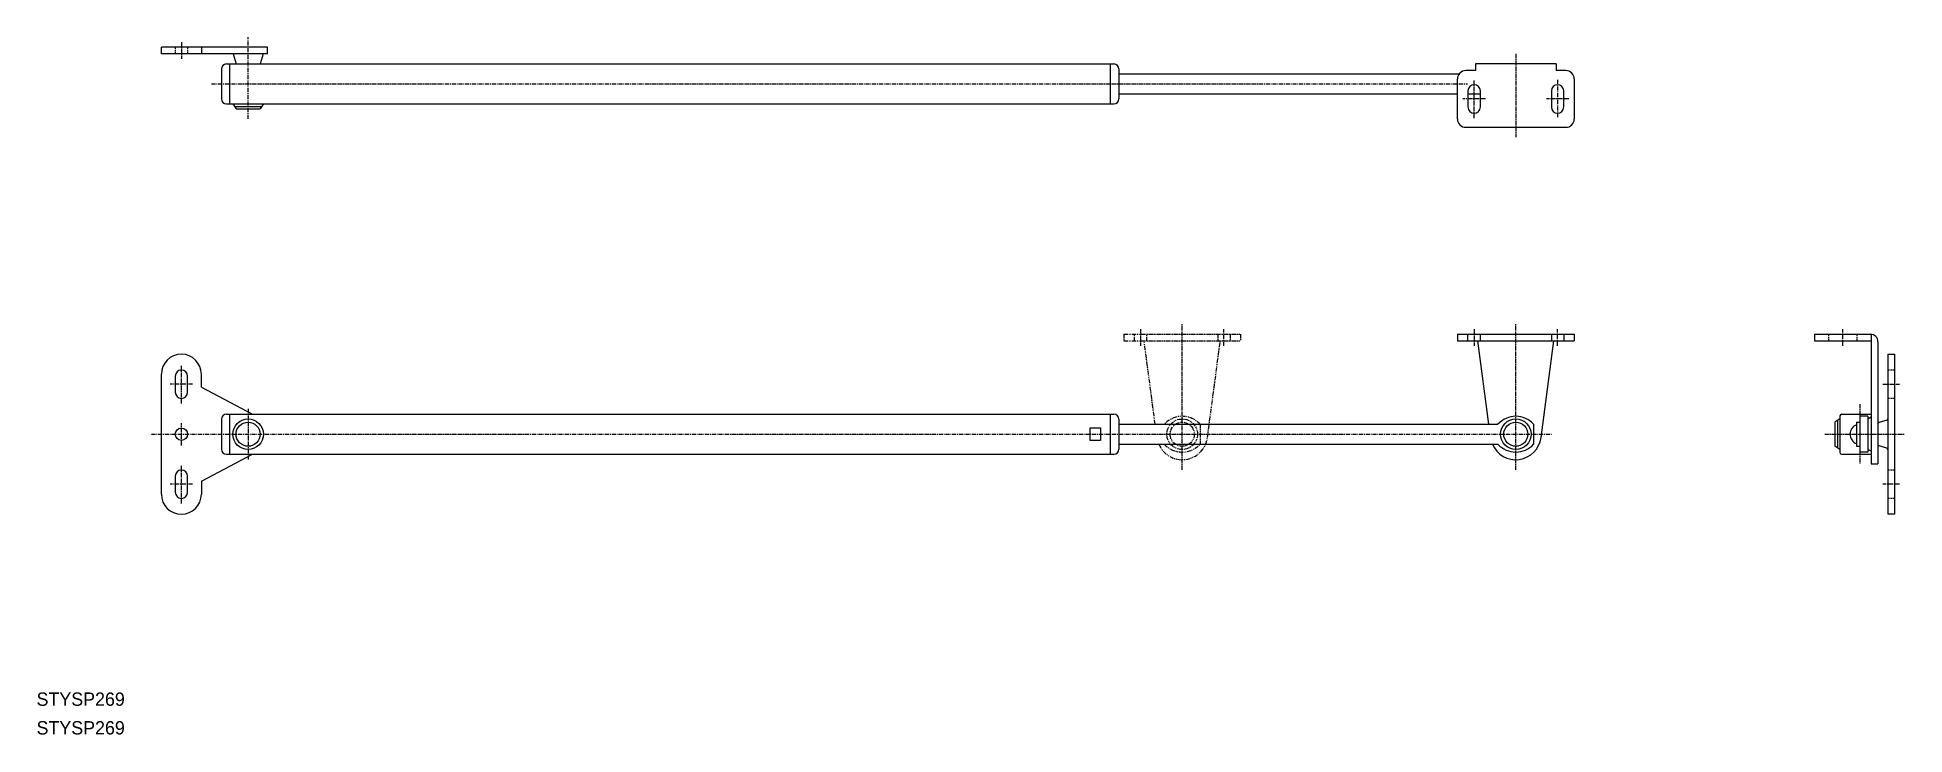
# Model space of a CAD drawing. Extents: x 0 to 560, y 0 to 209.
import ezdxf

# ---------------------------------------------------------------- set-up
doc = ezdxf.new("R2010")
doc.units = 0
for name, pattern in [('CENTER', [2, 1.25, -0.25, 0.25, -0.25]), ('DASHED', [0.75, 0.5, -0.25]), ('PHANTOM', [2.5, 1.25, -0.25, 0.25, -0.25, 0.25, -0.25])]:
    doc.linetypes.add(name, pattern=pattern)
doc.layers.get('0').update_dxf_attribs({"linetype": 'CONTINUOUS'})
doc.layers.add('CENTER', color=1, linetype='CENTER')

msp = doc.modelspace()

# ---------------------------------------------------------------- linework, layer by layer
at = {"color": 7, "linetype": 'CONTINUOUS'}
for p, q in [((69.24, 206.14), (37.42, 206.14)), ((37.42, 204.14), (37.42, 206.14)), ((69.24, 204.14), (37.42, 204.14)), ((49.42, 206.14), (49.42, 204.14)), ((58.95, 204.14), (59.88, 201.14)), ((67.93, 204.14), (67, 201.14)), ((69.24, 204.14), (69.24, 206.14)), ((55.44, 199.64), (55.44, 190.64)), ((56.94, 201.14), (322.94, 201.14)), ((57.98, 189.14), (57.98, 201.14)), ((321.9, 189.14), (321.9, 201.14)), ((324.44, 199.64), (324.44, 190.64)), ((324.44, 198.14), (426.44, 198.14)), ((425.94, 184.64), (425.94, 196.64)), ((431.34, 199.14), (428.44, 199.14)), ((455.54, 201.14), (431.34, 201.14)), ((431.34, 201.14), (431.34, 199.14)), ((455.54, 201.14), (455.54, 199.14)), ((458.44, 199.14), (455.54, 199.14)), ((460.94, 196.64), (460.94, 184.64)), ((324.44, 192.14), (425.94, 192.14)), ((429.09, 193.04), (429.09, 188.24)), ((429.09, 192.14), (432.79, 192.14)), ((430.94, 194.89), (430.94, 194.89)), ((432.79, 188.24), (432.79, 193.04)), ((454.09, 193.04), (454.09, 188.24)), ((457.79, 188.24), (457.79, 193.04)), ((56.94, 189.14), (322.94, 189.14)), ((58.86, 189.14), (59.82, 187.64)), ((59.34, 188.39), (67.54, 188.39)), ((59.82, 187.64), (67.06, 187.64)), ((68.02, 189.14), (67.06, 187.64)), ((430.94, 186.39), (430.94, 186.39)), ((428.44, 182.14), (458.44, 182.14)), ((425.92, 120.08), (460.92, 120.08)), ((425.92, 120.08), (425.92, 118.08)), ((425.92, 118.08), (460.92, 118.08)), ((435.32, 93.08), (432, 118.08)), ((450.99, 89.05), (454.84, 118.08)), ((460.92, 120.08), (460.92, 118.08)), ((532.98, 120.08), (549.73, 120.08)), ((532.98, 120.08), (532.98, 118.08)), ((532.98, 118.08), (549.98, 118.08)), ((549.98, 120.07), (549.98, 81.21)), ((551.98, 117.83), (551.98, 81.21)), ((554.98, 114.08), (554.98, 66.08)), ((554.98, 114.08), (556.98, 114.08)), ((556.98, 114.08), (556.98, 66.08)), ((37.42, 72.08), (37.42, 108.08)), ((41.57, 107.48), (41.57, 102.68)), ((45.27, 102.68), (45.27, 107.48)), ((49.42, 104.2), (49.42, 108.08)), ((49.42, 104.2), (64.73, 96.08)), ((56.92, 96.08), (322.92, 96.08)), ((57.96, 84.08), (57.96, 96.08)), ((321.88, 84.08), (321.88, 96.08)), ((540.58, 95.58), (540.58, 84.58)), ((541.08, 96.08), (549.98, 96.08)), ((548.98, 95.45), (546.58, 95.45)), ((546.58, 95.45), (546.58, 84.71)), ((548.98, 95.45), (548.98, 84.71)), ((549.98, 95.21), (548.98, 94.63)), ((55.42, 94.58), (55.42, 85.58)), ((315.88, 92), (318.95, 92)), ((315.88, 88.16), (315.88, 92)), ((318.95, 92), (318.95, 88.16)), ((324.42, 94.58), (324.42, 85.58)), ((324.42, 93.08), (438.07, 93.08)), ((448.77, 93.08), (448.77, 87.08)), ((540.58, 94.66), (539.08, 93.7)), ((539.08, 93.7), (539.08, 86.46)), ((539.83, 94.18), (539.83, 85.98)), ((545.58, 93.7), (546.58, 93.7)), ((545.58, 93.7), (545.58, 86.46)), ((554.63, 94.26), (552.33, 93.55)), ((49.42, 75.96), (64.73, 84.08)), ((56.92, 84.08), (322.92, 84.08)), ((318.95, 88.16), (315.88, 88.16)), ((324.42, 87.08), (438.07, 87.08)), ((540.58, 85.5), (539.08, 86.46)), ((541.08, 84.08), (549.98, 84.08)), ((545.58, 86.46), (546.58, 86.46)), ((548.98, 84.71), (546.58, 84.71)), ((549.98, 84.95), (548.98, 85.53)), ((554.63, 85.89), (552.33, 86.61)), ((549.98, 81.21), (551.98, 81.21)), ((41.57, 77.48), (41.57, 72.68)), ((45.27, 72.68), (45.27, 77.48)), ((49.42, 75.96), (49.42, 72.08)), ((556.98, 66.08), (554.98, 66.08))]:
    msp.add_line(p, q, dxfattribs=at)
at = {"color": 3, "linetype": 'DASHED'}
for p, q in [((41.57, 206.14), (41.57, 204.14)), ((45.27, 206.14), (45.27, 204.14)), ((537.23, 118.08), (537.23, 120.08)), ((545.73, 118.08), (545.73, 120.08)), ((556.98, 109.33), (554.98, 109.33)), ((556.98, 100.83), (554.98, 100.83)), ((556.98, 79.33), (554.98, 79.33)), ((556.98, 70.83), (554.98, 70.83))]:
    msp.add_line(p, q, dxfattribs=at)
at = {"color": 3, "linetype": 'PHANTOM'}
for p, q in [((325.92, 120.08), (360.92, 120.08)), ((325.92, 120.08), (325.92, 118.08)), ((325.92, 118.08), (360.92, 118.08)), ((329.09, 118.08), (329.09, 120.08)), ((335.32, 93.08), (332, 118.08)), ((332.79, 118.08), (332.79, 120.08)), ((350.99, 89.05), (354.84, 118.08)), ((354.09, 120.08), (354.09, 118.08)), ((357.79, 120.08), (357.79, 118.08)), ((360.92, 120.08), (360.92, 118.08)), ((348.77, 93.08), (348.77, 87.08))]:
    msp.add_line(p, q, dxfattribs=at)
at = {"color": 3, "linetype": 'CONTINUOUS'}
for p, q in [((429.09, 118.08), (429.09, 120.08)), ((432.79, 118.08), (432.79, 120.08)), ((454.09, 120.08), (454.09, 118.08)), ((457.79, 120.08), (457.79, 118.08))]:
    msp.add_line(p, q, dxfattribs=at)
at = {"color": 7, "linetype": 'CONTINUOUS'}
for centre, radius in [((43.42, 90.08), 1.85), ((63.42, 90.08), 4.58), ((63.42, 90.08), 3.62), ((443.42, 90.08), 4.58), ((443.42, 90.08), 3.62)]:
    msp.add_circle(centre, radius, dxfattribs=at)
at = {"color": 3, "linetype": 'PHANTOM'}
for radius in [4.58, 3.62]:
    msp.add_circle((343.42, 90.08), radius, dxfattribs=at)
at = {"color": 7, "linetype": 'CONTINUOUS'}
for centre, radius, start, end in [((56.94, 199.64), 1.5, 90, 180), ((322.94, 199.64), 1.5, 0, 90), ((428.44, 196.64), 2.5, 90, 180), ((458.44, 196.64), 2.5, 0, 90), ((56.94, 190.64), 1.5, 180, 270), ((322.94, 190.64), 1.5, 270, 0), ((430.94, 193.04), 1.85, 90, 180), ((430.94, 193.04), 1.85, 0, 90), ((455.94, 193.04), 1.85, 90, 180), ((455.94, 193.04), 1.85, 0, 90), ((430.94, 188.24), 1.85, 180, 270), ((430.94, 188.24), 1.85, 270, 0), ((455.94, 188.24), 1.85, 180, 270), ((455.94, 188.24), 1.85, 270, 0), ((428.44, 184.64), 2.5, 180, 270), ((458.44, 184.64), 2.5, 270, 0), ((549.73, 117.83), 2.25, 0, 90), ((43.42, 108.08), 6, 0, 180), ((43.42, 107.48), 1.85, 90, 180), ((43.42, 107.48), 1.85, 0, 90), ((43.42, 102.68), 1.85, 180, 270), ((43.42, 102.68), 1.85, 270, 0), ((56.92, 94.58), 1.5, 90, 180), ((322.92, 94.58), 1.5, 0, 90), ((443.42, 88.23), 7.22, 42.2142, 137.7858), ((541.08, 95.58), 0.5, 90, 180), ((546.58, 90.08), 3, 109.4712, 250.5288), ((552.48, 93.07), 0.5, 107.2782, 180), ((554.48, 94.74), 0.5, 287.2782, 0), ((56.92, 85.58), 1.5, 180, 270), ((322.92, 85.58), 1.5, 270, 0), ((443.42, 90.08), 7.64, 203.1207, 352.238), ((443.42, 91.93), 7.22, 222.2142, 317.7858), ((541.08, 84.58), 0.5, 180, 270), ((552.48, 87.09), 0.5, 180, 252.7218), ((554.48, 85.42), 0.5, 0, 72.7218), ((43.42, 77.48), 1.85, 90, 180), ((43.42, 77.48), 1.85, 0, 90), ((43.42, 72.08), 6, 180, 0), ((43.42, 72.68), 1.85, 180, 270), ((43.42, 72.68), 1.85, 270, 0)]:
    msp.add_arc(centre, radius, start, end, dxfattribs=at)
at = {"color": 3, "linetype": 'PHANTOM'}
for centre, radius, start, end in [((343.42, 88.23), 7.22, 42.2142, 137.7858), ((343.42, 90.08), 7.64, 203.1207, 352.238), ((343.42, 91.93), 7.22, 222.2142, 317.7858)]:
    msp.add_arc(centre, radius, start, end, dxfattribs=at)
at = {"layer": 'CENTER', "color": 1, "linetype": 'CENTER'}
for p, q in [((43.42, 207.64), (43.42, 202.64)), ((63.44, 184.64), (63.44, 209.14)), ((443.44, 204.14), (443.44, 179.14)), ((430.94, 184.89), (430.94, 196.39)), ((455.94, 196.39), (455.94, 184.89)), ((52.44, 195.14), (428.94, 195.14)), ((434.29, 190.64), (427.59, 190.64)), ((459.29, 190.64), (452.59, 190.64)), ((330.92, 121.58), (330.92, 116.58)), ((343.42, 79.44), (343.42, 123.08)), ((355.92, 116.58), (355.92, 121.58)), ((430.92, 121.58), (430.92, 116.58)), ((443.42, 79.44), (443.42, 123.08)), ((455.92, 116.58), (455.92, 121.58)), ((541.48, 116.58), (541.48, 121.58)), ((43.42, 99.33), (43.42, 110.83)), ((46.77, 105.08), (40.07, 105.08)), ((553.48, 105.08), (558.48, 105.08)), ((63.42, 97.66), (63.42, 82.5)), ((546.58, 99.08), (546.58, 81.08)), ((34.42, 90.08), (454.13, 90.08)), ((43.42, 86.73), (43.42, 93.43)), ((536.08, 90.08), (559.98, 90.08)), ((43.42, 69.33), (43.42, 80.83)), ((46.77, 75.08), (40.07, 75.08)), ((558.48, 75.08), (553.48, 75.08))]:
    msp.add_line(p, q, dxfattribs=at)

# ---------------------------------------------------------------- texts
at = {"color": 7, "linetype": 'CONTINUOUS'}
for p in [(0, 8.6), (0, 0)]:
    msp.add_text('STYSP269', height=4, dxfattribs=at).set_placement(p)

doc.saveas('drawing.dxf')
